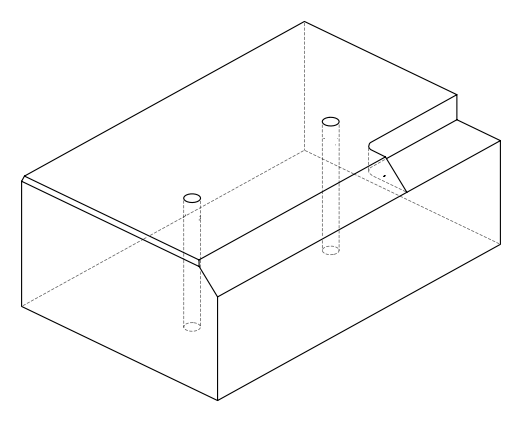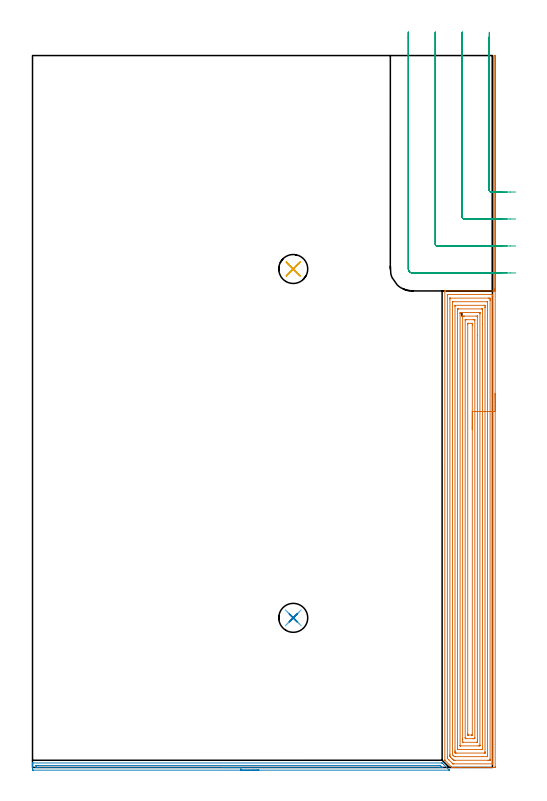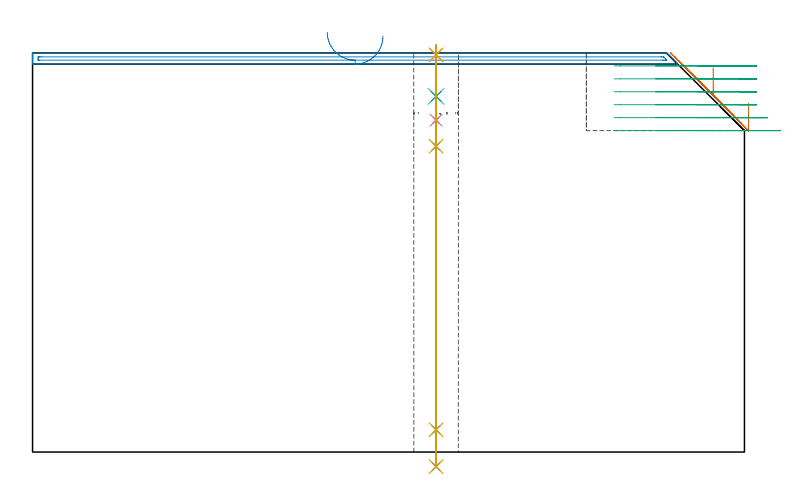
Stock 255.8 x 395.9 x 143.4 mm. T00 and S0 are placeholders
(PLAN: 11 operations, 8 tool changes, 36 min)
(1 AREA_MILL | FG_CHAMFER_SURFACE | UGT0205_001 | 22.71 min | 132072 mm3)
(2 AREA_MILL_1 | FG_CHAMFER_SURFACE_1 | UGT0205_001 | 3.84 min | 1830 mm3)
(3 MILL_CORNER_NOTCH_RECTANGULAR | CORNER_NOTCH_RECTANGULAR | UGT0201_136 | Follow Part, ap 5, ae 75% | 7.45 min | 178360 mm3)
(4 SPOT_DRILL | STEP1HOLE | NXT0321_9005460120000 | 0.03 min | 20 mm3)
(5 SPOT_DRILL_1 | STEP1HOLE_1 | NXT0321_9005460120000 | 0.03 min | 6 mm3)
(6 DRILL_BLIND_HOLE_INTO_CENTER | STEP1HOLE | UGT0301_217 | 0.07 min | 1125 mm3)
(7 DRILL_TO_ENLARGE_BLIND_HOLE | STEP1HOLE | NXT0301_111 | 0.11 min | 3444 mm3)
(8 GUN_DRILL_THROUGH_HOLE | STEP1HOLE | UGT0307_013 | 0.8 min | 24255 mm3)
(9 DRILL_BLIND_HOLE_INTO_CENTER_1 | STEP1HOLE_1 | UGT0301_217 | 0.07 min | 1130 mm3)
(10 DRILL_TO_ENLARGE_BLIND_HOLE_1 | STEP1HOLE_1 | NXT0301_111 | 0.11 min | 3434 mm3)
(11 GUN_DRILL_THROUGH_HOLE_1 | STEP1HOLE_1 | UGT0307_013 | 0.8 min | 24250 mm3)
(TOOL UGT0205_001 | Chamfer Mill 20 x 3 x 45 deg. | D20 FL50 Z2)
(TOOL UGT0201_136 | Carbide End Mill 20.0 | D20 FL30 Z4)
(TOOL NXT0321_9005460120000 | NC Spot Drill, 142deg, 12mm, Carbide, Uncoated | D12 PA142 FL30 Z2)
(TOOL UGT0301_217 | Twist Drill 10.4 mm | D10.4 PA118 FL82 Z2)
(TOOL NXT0301_111 | Carbide Drill 16.1mm [860.1-1610-050A1-PM 4234] | D16.1 PA147 FL73 Z2)
(TOOL UGT0307_013 | Gun Drill 16 mm | D16 PA130 FL24 Z1)
(OP 1 AREA_MILL)
G17 G21 G94 G90
T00 M6
G54
G17 G0 G90 X257.3 Y207.949 S1061 M3
G43 Z153.4 H0
Z125.4
G94 G1 Y207.911 Z124.528 F250.
Y207.797 Z123.664
Y207.608 Z122.812
Y207.346 Z121.98
Y207.012 Z121.174
Y206.609 Z120.4
Y206.141 Z119.664
Y205.61 Z118.972
Y205.02 Z118.329
Y204.377 Z117.74
Y203.685 Z117.209
Y202.949 Z116.74
Y202.175 Z116.337
Y201.369 Z116.003
Y200.537 Z115.741
Y199.686 Z115.552
Y198.821 Z115.438
Y197.949 Z115.4
Y0.612
X257.296 Y0.007 Z115.401
X257.294 Y0.004 Z115.403
X256.691 Y0. Z116.007
X237.663 Z135.033
X234.704 Z137.992
X234.373 Z138.322
X233.307 Y0.001 Z139.391
X233.283 Y0.017 Z139.417
X232.985 Y0.315 Z139.713
X229.548 Y3.752 Z143.151
X229.384 Y3.918 Z143.313
X229.304 Y4.005 Z143.389
X229.3 Y4.184 Z143.4
Y264.92
X229.305 Y264.99 Z143.391
X229.345 Y264.995 Z143.351
X229.463 Y265. Z143.234
X256.691 Z116.008
X256.733 Z115.964
X256.737 Z115.963
X257.2 Z115.5
Y265.799
X257.199 Y265.813 Z115.494
X257.2 Y266.256 Z115.5
Y395.735
X257.202 Y395.89 Z115.489
X257.29 Y395.888 Z115.402
X257.295 Y395.845 Z115.4
X257.299 Y395.792 Z115.401
X257.3 Y197.949 Z115.4
X255.886 Z116.814
Y2.31
X255.884 Y2.223 Z116.816
X255.88 Y2.048 Z116.82
X255.878 Y2.008 Z116.822
X255.872 Y2.006 Z116.828
X255.848 Y2.003 Z116.852
X255.798 Y2.001 Z116.902
X234.373 Y2. Z138.327
X233.876 Y2.002 Z138.824
X233.779 Y2.007 Z138.921
X233.756 Y2.01 Z138.944
X233.697 Y2.062 Z139.003
X233.61 Y2.144 Z139.09
X233.48 Y2.27 Z139.22
X233.352 Y2.398 Z139.348
X231.566 Y4.184 Z141.134
X230.802 Y4.955 Z141.898
X230.742 Y5.02 Z141.958
X230.721 Y5.052 Z141.979
X230.719 Y5.077 Z141.981
X230.716 Y5.162 Z141.984
X230.714 Y5.97 Z141.986
Y6.057
X230.715 Y262.417 Z141.985
X230.716 Y262.592 Z141.984
X230.721 Y262.942 Z141.979
X230.725 Y262.992 Z141.975
X230.732 Y262.994 Z141.968
X230.755 Y262.997 Z141.945
X230.802 Y262.999 Z141.898
X230.936 Y263. Z141.764
X255.04 Z117.66
X255.798 Y262.996 Z116.902
X255.848 Y262.994 Z116.852
X255.87 Y262.991 Z116.83
X255.879 Y262.855 Z116.821
X255.884 Y262.504 Z116.816
X255.885 Y262.329 Z116.815
X255.886 Y197.949 Z116.814
X254.471 Z118.229
Y4.618
X254.469 Y4.184 Z118.231
X254.467 Y4.07 Z118.233
X254.465 Y4.021 Z118.235
X254.38 Y4.01 Z118.32
X254.194 Y4.002 Z118.506
X254.013 Y4.001 Z118.687
X253.304 Y4. Z119.396
X235.265 Z137.435
X234.554 Y4.002 Z138.146
X234.373 Y4.008 Z138.327
X234.196 Y4.015 Z138.504
X234.02 Y4.184 Z138.68
X233.48 Y4.72 Z139.22
X233.123 Y5.077 Z139.577
X232.587 Y5.615 Z140.113
X232.241 Y5.97 Z140.459
X232.135 Y6.089 Z140.565
X232.133 Y6.2 Z140.567
X232.13 Y6.427 Z140.57
X232.129 Y6.863 Z140.571
X232.128 Y7.322 Z140.572
X232.129 Y260.455 Z140.571
X232.13 Y260.912 Z140.57
X232.133 Y260.978 Z140.567
X232.135 Y260.99 Z140.565
X232.146 Y260.993 Z140.554
X232.179 Y260.997 Z140.521
X232.315 Y260.999 Z140.385
X253.468 Y261. Z119.232
X254.013 Y260.997 Z118.687
X254.369 Y260.992 Z118.331
X254.465 Y260.981 Z118.235
X254.467 Y260.894 Z118.233
X254.47 Y260.455 Z118.23
X254.471 Y259.997 Z118.229
X254.472 Y259.562
X254.471 Y197.949
X253.057 Z119.643
Y6.863
X253.052 Y6.037 Z119.648
X253.051 Y6.014 Z119.649
X253.034 Y6.01 Z119.666
X252.982 Y6.005 Z119.718
X252.874 Y6.002 Z119.826
X250.103 Y6. Z122.597
X235.235 Z137.465
X234.804 Y6.007 Z137.896
X234.697 Y6.01 Z138.003
X234.642 Y6.019 Z138.058
X234.571 Y6.086 Z138.129
X234.373 Y6.28 Z138.327
X233.79 Y6.863 Z138.91
X233.595 Y7.066 Z139.105
X233.549 Y7.127 Z139.151
X233.547 Y7.175 Z139.153
X233.545 Y7.278 Z139.155
X233.543 Y7.693 Z139.157
Y7.756
Y258.67
X233.544 Y258.877 Z139.156
X233.547 Y258.979 Z139.153
X233.548 Y258.986 Z139.152
X233.561 Y258.99 Z139.139
X233.618 Y258.996 Z139.082
X233.712 Y258.998 Z138.988
X234.042 Y259. Z138.658
X252.79 Y258.999 Z119.91
X252.961 Y258.996 Z119.739
X253.028 Y258.992 Z119.672
X253.05 Y258.989 Z119.65
X253.053 Y258.959 Z119.647
X253.055 Y258.884 Z119.645
X253.057 Y258.732 Z119.643
Y258.67
Y197.949
X251.643 Z121.057
Y8.649
X251.641 Y8.342 Z121.059
X251.636 Y8.033 Z121.064
X251.632 Y8.009 Z121.068
X251.617 Y8.006 Z121.083
X251.578 Y8.002 Z121.122
X251.497 Y8. Z121.203
X251.334 Z121.366
X235.914 Z136.786
X235.265 Y8.003 Z137.435
X235.173 Y8.006 Z137.527
X235.118 Y8.01 Z137.582
X235.065 Y8.045 Z137.635
X234.966 Y8.144 Z137.734
X234.962 Y8.34 Z137.738
X234.959 Y8.649 Z137.741
X234.957 Y8.957 Z137.743
Y9.541
Y256.299
X234.959 Y256.884 Z137.741
X234.961 Y256.96 Z137.739
X234.963 Y256.989 Z137.737
X235.033 Y256.994 Z137.667
X235.15 Y256.999 Z137.55
X251.218 Y257. Z121.482
X251.334 Y256.997 Z121.366
X251.451 Y256.991 Z121.249
X251.636 Y256.977 Z121.064
X251.638 Y256.884 Z121.062
X251.642 Y256.576 Z121.058
X251.643 Y255.991 Z121.057
Y255.682
Y197.949
X250.229 Z122.471
X250.228 Y10.648 Z122.472
X250.227 Y10.434 Z122.473
X250.224 Y10.095 Z122.476
X250.222 Y10.019 Z122.478
X250.128 Y10.01 Z122.572
X249.98 Y10.003 Z122.72
X249.549 Y10.001 Z123.151
X249.091 Y10. Z123.609
X237.051 Z135.649
X236.591 Y10.002 Z136.109
X236.419 Y10.008 Z136.281
X236.384 Y10.01 Z136.316
X236.378 Y10.07 Z136.322
X236.374 Y10.219 Z136.326
X236.372 Y10.434 Z136.328
X236.371 Y11.114 Z136.329
X236.372 Y254.205 Z136.328
X236.376 Y254.88 Z136.324
X236.378 Y254.979 Z136.322
X236.384 Y254.991 Z136.316
X236.405 Y254.994 Z136.295
X236.455 Y254.997 Z136.245
X236.653 Y254.999 Z136.047
X237.051 Y255. Z135.649
X249.647 Z123.053
X249.981 Y254.996 Z122.719
X250.148 Y254.991 Z122.552
X250.222 Y254.988 Z122.478
X250.223 Y254.933 Z122.477
X250.228 Y254.419 Z122.472
X250.229 Y246.578 Z122.471
Y197.949
X248.815 Z123.885
Y12.955
X248.813 Y12.22 Z123.887
X248.811 Y12.066 Z123.889
X248.808 Y12.018 Z123.892
X248.766 Y12.01 Z123.934
X248.656 Y12.006 Z124.044
X247.983 Y12. Z124.717
X237.944 Z134.756
X237.87 Y12.002 Z134.83
X237.812 Y12.006 Z134.888
X237.797 Y12.009 Z134.903
X237.792 Y12.02 Z134.908
X237.789 Y12.062 Z134.911
X237.786 Y12.22 Z134.914
Y252.419
X237.787 Y252.575 Z134.913
X237.792 Y252.735 Z134.908
X237.805 Y252.99 Z134.895
X237.944 Y252.994 Z134.756
X238.256 Y252.999 Z134.444
X248.075 Y253. Z124.625
X248.656 Y252.998 Z124.044
X248.739 Y252.995 Z123.961
X248.788 Y252.99 Z123.912
X248.808 Y252.978 Z123.892
X248.81 Y252.894 Z123.89
X248.814 Y252.577 Z123.886
X248.815 Y252.419 Z123.885
Y252.261
Y197.949
X247.4 Z125.3
Y15.262
Y14.899
X247.397 Y14.373 Z125.303
X247.393 Y14.006 Z125.307
X246.877 Y14. Z125.823
X239.729 Z132.971
X239.207 Y14.006 Z133.493
X239.202 Y14.533 Z133.498
X239.199 Y15.792 Z133.501
X239.2 Y250.633 Z133.5
X239.202 Y250.898 Z133.498
X239.204 Y250.963 Z133.496
X239.206 Y250.988 Z133.494
X239.241 Y250.991 Z133.459
X239.365 Y250.998 Z133.335
X239.729 Y250.999 Z132.971
X240.255 Y251. Z132.445
X247.397 Y250.999 Z125.303
X247.399 Y250.998 Z125.301
Y250.997
X247.4 Y240.324 Z125.3
Y197.949
X245.986 Z126.714
Y16.685
X245.978 Y16.01 Z126.722
X245.766 Y16.004 Z126.934
X245.085 Y16.001 Z127.615
X244.877 Y16. Z127.823
X241.305 Y16.001 Z131.395
X240.622 Y16.01 Z132.078
X240.614 Y16.685 Z132.086
Y16.693
Y248.855
X240.622 Y248.99 Z132.078
X241.363 Y248.999 Z131.337
X241.515 Y249. Z131.185
X245.085 Z127.615
X245.83 Y248.996 Z126.87
X245.978 Y248.99 Z126.722
X245.986 Y248.847 Z126.714
Y248.839
Y197.949
X244.572 Z128.128
Y18.471
X244.57 Y18.093 Z128.13
X244.568 Y18.038 Z128.132
X244.566 Y18.013 Z128.134
X244.545 Y18.01 Z128.155
X244.428 Y18.005 Z128.272
X244.193 Y18.002 Z128.507
X242.407 Y18.001 Z130.293
X242.25 Y18.002 Z130.45
X242.125 Y18.006 Z130.575
X242.043 Y18.01 Z130.657
X242.034 Y18.019 Z130.666
X242.032 Y18.042 Z130.668
X242.03 Y18.091 Z130.67
X242.028 Y18.471 Z130.672
Y18.85
Y246.547
X242.031 Y246.927 Z130.669
X242.034 Y246.976 Z130.666
X242.037 Y246.991 Z130.663
X242.044 Y246.993 Z130.656
X242.096 Y246.997 Z130.604
X242.199 Y246.999 Z130.501
X242.407 Y247. Z130.293
X244.255 Y246.999 Z128.445
X244.565 Y246.986 Z128.135
X244.567 Y246.893 Z128.133
X244.57 Y246.684 Z128.13
X244.572 Y246.168 Z128.128
Y245.789
Y197.949
Y197.078 Z128.166
Y196.213 Z128.28
Y195.361 Z128.469
Y194.529 Z128.731
Y193.723 Z129.065
Y192.949 Z129.468
Y192.213 Z129.936
Y191.521 Z130.468
Y190.878 Z131.057
Y190.289 Z131.7
Y189.758 Z132.392
Y189.289 Z133.128
Y188.886 Z133.902
Y188.552 Z134.708
Y188.29 Z135.54
Y188.101 Z136.392
Y187.987 Z137.256
Y187.949 Z138.128
G0 Z153.4
M5
M2
(OP 2 AREA_MILL_1)
G17 G21 G94 G90
T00 M6
G54
G17 G0 G90 X125.9 Y-1.5 S1061 M3
G43 Z153.4 H0
Z149.4
G94 G1 X125.862 Z148.528 F250.
X125.748 Z147.664
X125.559 Z146.812
X125.297 Z145.98
X124.963 Z145.174
X124.56 Z144.4
X124.092 Z143.664
X123.56 Z142.972
X122.971 Z142.329
X122.328 Z141.74
X121.636 Z141.208
X120.9 Z140.74
X120.126 Z140.337
X119.32 Z140.003
X118.488 Z139.741
X117.636 Z139.552
X116.772 Z139.438
X115.9 Z139.4
X0.622
X0.352 Y-1.498
X0.01 Y-1.493 Z139.402
X0. Y-1.236 Z139.659
Y-0.972 Z139.923
Y-0.368 Z140.526
Y0.16 Z141.057
Y0.5 Z141.396
Y1.028 Z141.924
Y1.368 Z142.263
Y2.048 Z142.948
Y2.293 Z143.193
X0.002 Y2.398 Z143.29
X0.01 Y2.497 Z143.388
X0.175 Y2.5 Z143.4
X227.604
X227.795 Y2.497 Z143.389
X227.875 Y2.426 Z143.323
X228.496 Y1.804 Z142.704
X231.718 Y-1.417 Z139.481
X231.782 Y-1.493 Z139.404
X231.759 Y-1.496 Z139.402
X231.688 Y-1.499 Z139.399
X115.9 Y-1.5 Z139.4
Y-0.086 Z140.814
X2.409 Y-0.085 Z140.815
X2.117 Y-0.084 Z140.816
X2.044 Y-0.081 Z140.819
X2.014 Y-0.079 Z140.821
X2.01 Y-0.064 Z140.836
X2.003 Y0.026 Z140.926
X2.001 Y0.5 Z141.4
X2.002 Y0.896 Z141.796
X2.007 Y1.03 Z141.93
X2.01 Y1.073 Z141.973
X2.035 Y1.079 Z141.979
X2.108 Y1.081 Z141.981
X2.409 Y1.084 Z141.984
X2.7 Y1.086 Z141.986
X3.303
X225.816
X226.108 Y1.085 Z141.985
X226.71 Y1.08 Z141.98
X226.746 Y1.079 Z141.979
X226.785 Y1.054 Z141.954
X226.869 Y0.974 Z141.874
X227.033 Y0.815 Z141.715
X227.349 Y0.5 Z141.4
X227.604 Y0.244 Z141.144
X227.916 Y-0.079 Z140.821
X227.604 Y-0.082 Z140.818
X227.312 Y-0.085 Z140.815
X226.71 Y-0.086 Z140.814
X226.419
X115.9
X115.028 Z140.852
X114.163 Z140.966
X113.312 Z141.155
X112.48 Z141.417
X111.674 Z141.751
X110.9 Z142.154
X110.164 Z142.623
X109.472 Z143.154
X108.829 Z143.743
X108.24 Z144.386
X107.708 Z145.078
X107.24 Z145.814
X106.837 Z146.588
X106.503 Z147.394
X106.241 Z148.226
X106.052 Z149.078
X105.938 Z149.943
X105.9 Z150.814
G0 Z153.4
M5
M2
(OP 3 MILL_CORNER_NOTCH_RECTANGULAR)
G17 G21 G94 G90
T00 M6
G54
G17 G0 G90 X254. Y406.232 S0 M3
G43 Z153.4 H0
Z138.75
G94 G1 Y403.232 F250.
Y320.994 F500.
G3 X254.994 Y320. R1.
G1 X257.2
X260.2 F250.
G0 Z153.4
X239. Y408.9
Z138.75
G1 Y405.9
Y305.995 F500.
G3 X239.995 Y305. R1.
G1 X257.2
X260.2 F250.
G0 Z153.4
X224. Y408.9
Z138.75
G1 Y405.9
Y290.995 F500.
G3 X224.995 Y290. R1.
G1 X257.2
X260.2 F250.
G0 Z153.4
X209. Y408.9
Z138.75
G1 Y405.9
Y277.2 F500.
G3 X211.2 Y275. R2.2
G1 X257.2
X260.2 F250.
G0 Z153.4
X254. Y406.232
Z134.1
G1 Y403.232
Y320.994 F500.
G3 X254.994 Y320. R1.
G1 X257.2
X260.2 F250.
G0 Z153.4
X239. Y408.9
Z134.1
G1 Y405.9
Y305.995 F500.
G3 X239.995 Y305. R1.
G1 X257.2
X260.2 F250.
G0 Z153.4
X224. Y408.9
Z134.1
G1 Y405.9
Y290.995 F500.
G3 X224.995 Y290. R1.
G1 X257.2
X260.2 F250.
G0 Z153.4
X209. Y408.9
Z134.1
G1 Y405.9
Y277.2 F500.
G3 X211.2 Y275. R2.2
G1 X257.2
X260.2 F250.
G0 Z153.4
X254. Y406.232
Z129.45
G1 Y403.232
Y320.994 F500.
G3 X254.994 Y320. R1.
G1 X257.2
X260.2 F250.
G0 Z153.4
X239. Y408.9
Z129.45
G1 Y405.9
Y305.995 F500.
G3 X239.995 Y305. R1.
G1 X257.2
X260.2 F250.
G0 Z153.4
X224. Y408.9
Z129.45
G1 Y405.9
Y290.995 F500.
G3 X224.995 Y290. R1.
G1 X257.2
X260.2 F250.
G0 Z153.4
X209. Y408.9
Z129.45
G1 Y405.9
Y277.2 F500.
G3 X211.2 Y275. R2.2
G1 X257.2
X260.2 F250.
G0 Z153.4
X254. Y406.232
Z124.8
G1 Y403.232
Y320.994 F500.
G3 X254.994 Y320. R1.
G1 X257.2
X260.2 F250.
G0 Z153.4
X239. Y408.9
Z124.8
G1 Y405.9
Y305.995 F500.
G3 X239.995 Y305. R1.
G1 X257.2
X260.2 F250.
G0 Z153.4
X224. Y408.9
Z124.8
G1 Y405.9
Y290.995 F500.
G3 X224.995 Y290. R1.
G1 X257.2
X260.2 F250.
G0 Z153.4
X209. Y408.9
Z124.8
G1 Y405.9
Y277.2 F500.
G3 X211.2 Y275. R2.2
G1 X257.2
X260.2 F250.
G0 Z153.4
X254. Y408.455
Z120.15
G1 Y405.455
Y320.994 F500.
G3 X254.994 Y320. R1.
G1 X261.05
X264.05 F250.
G0 Z153.4
X239. Y408.9
Z120.15
G1 Y405.9
Y305.995 F500.
G3 X239.995 Y305. R1.
G1 X261.05
X264.05 F250.
G0 Z153.4
X224. Y408.9
Z120.15
G1 Y405.9
Y290.995 F500.
G3 X224.995 Y290. R1.
G1 X261.05
X264.05 F250.
G0 Z153.4
X209. Y408.9
Z120.15
G1 Y405.9
Y277.2 F500.
G3 X211.2 Y275. R2.2
G1 X261.05
X264.05 F250.
G0 Z153.4
X254. Y408.9
Z115.5
G1 Y405.9
Y320.994 F500.
G3 X254.994 Y320. R1.
G1 X265.699
X268.699 F250.
G0 Z153.4
X239. Y408.9
Z115.5
G1 Y405.9
Y305.995 F500.
G3 X239.995 Y305. R1.
G1 X265.699
X268.699 F250.
G0 Z153.4
X224. Y408.9
Z115.5
G1 Y405.9
Y290.995 F500.
G3 X224.995 Y290. R1.
G1 X265.699
X268.699 F250.
G0 Z153.4
X209. Y408.9
Z115.5
G1 Y405.9
Y277.2 F500.
G3 X211.2 Y275. R2.2
G1 X265.699
X268.699 F250.
G0 Z153.4
M5
M2
(OP 4 SPOT_DRILL)
G17 G21 G94 G90
T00 M6
G54
G17 G0 G90 X145. Y83.2 S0 M3
G43 Z153.4 H0
G94 G81 G98 Z142.711 F250. R146.4
G80
M5
M2
(OP 5 SPOT_DRILL_1)
G17 G21 G94 G90
T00 M6
G54
G17 G0 G90 X145. Y277.2 S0 M3
G43 Z153.4 H0
G94 G81 G98 Z142.711 F250. R146.4
G80
M5
M2
(OP 6 DRILL_BLIND_HOLE_INTO_CENTER)
G17 G21 G94 G90
T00 M6
G54
G17 G0 G90 X145. Y83.2 S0 M3
G43 Z153.4 H0
G94 G81 G98 Z127.8 F250. R145.4
G80
M5
M2
(OP 7 DRILL_TO_ENLARGE_BLIND_HOLE)
G17 G21 G94 G90
T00 M6
G54
G17 G0 G90 X145. Y83.2 S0 M3
G43 Z153.4 H1
G94 G81 G98 Z119.25 F250. R145.4
G80
M5
M2
(OP 8 GUN_DRILL_THROUGH_HOLE)
G17 G21 G94 G90
T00 M6
G54
G17 G0 G90 X145. Y83.2 M8
G43 Z153.4 H0
Z145.62
S716 M3
G94 G1 Z109.889 F125. M26
G4 X.084
Z8. F250.
G4 X.084
Z-5.23 F125.
G4 X.084
M5
M9
G0 Z145.62
Z153.4
M2
(OP 9 DRILL_BLIND_HOLE_INTO_CENTER_1)
G17 G21 G94 G90
T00 M6
G54
G17 G0 G90 X145. Y277.2 S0 M3
G43 Z153.4 H0
G94 G81 G98 Z127.8 F250. R145.4
G80
M5
M2
(OP 10 DRILL_TO_ENLARGE_BLIND_HOLE_1)
G17 G21 G94 G90
T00 M6
G54
G17 G0 G90 X145. Y277.2 S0 M3
G43 Z153.4 H1
G94 G81 G98 Z119.25 F250. R145.4
G80
M5
M2
(OP 11 GUN_DRILL_THROUGH_HOLE_1)
G17 G21 G94 G90
T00 M6
G54
G17 G0 G90 X145. Y277.2 M8
G43 Z153.4 H0
Z145.62
S716 M3
G94 G1 Z109.889 F125. M26
G4 X.084
Z8. F250.
G4 X.084
Z-5.23 F125.
G4 X.084
M5
M9
G0 Z145.62
Z153.4
M2
